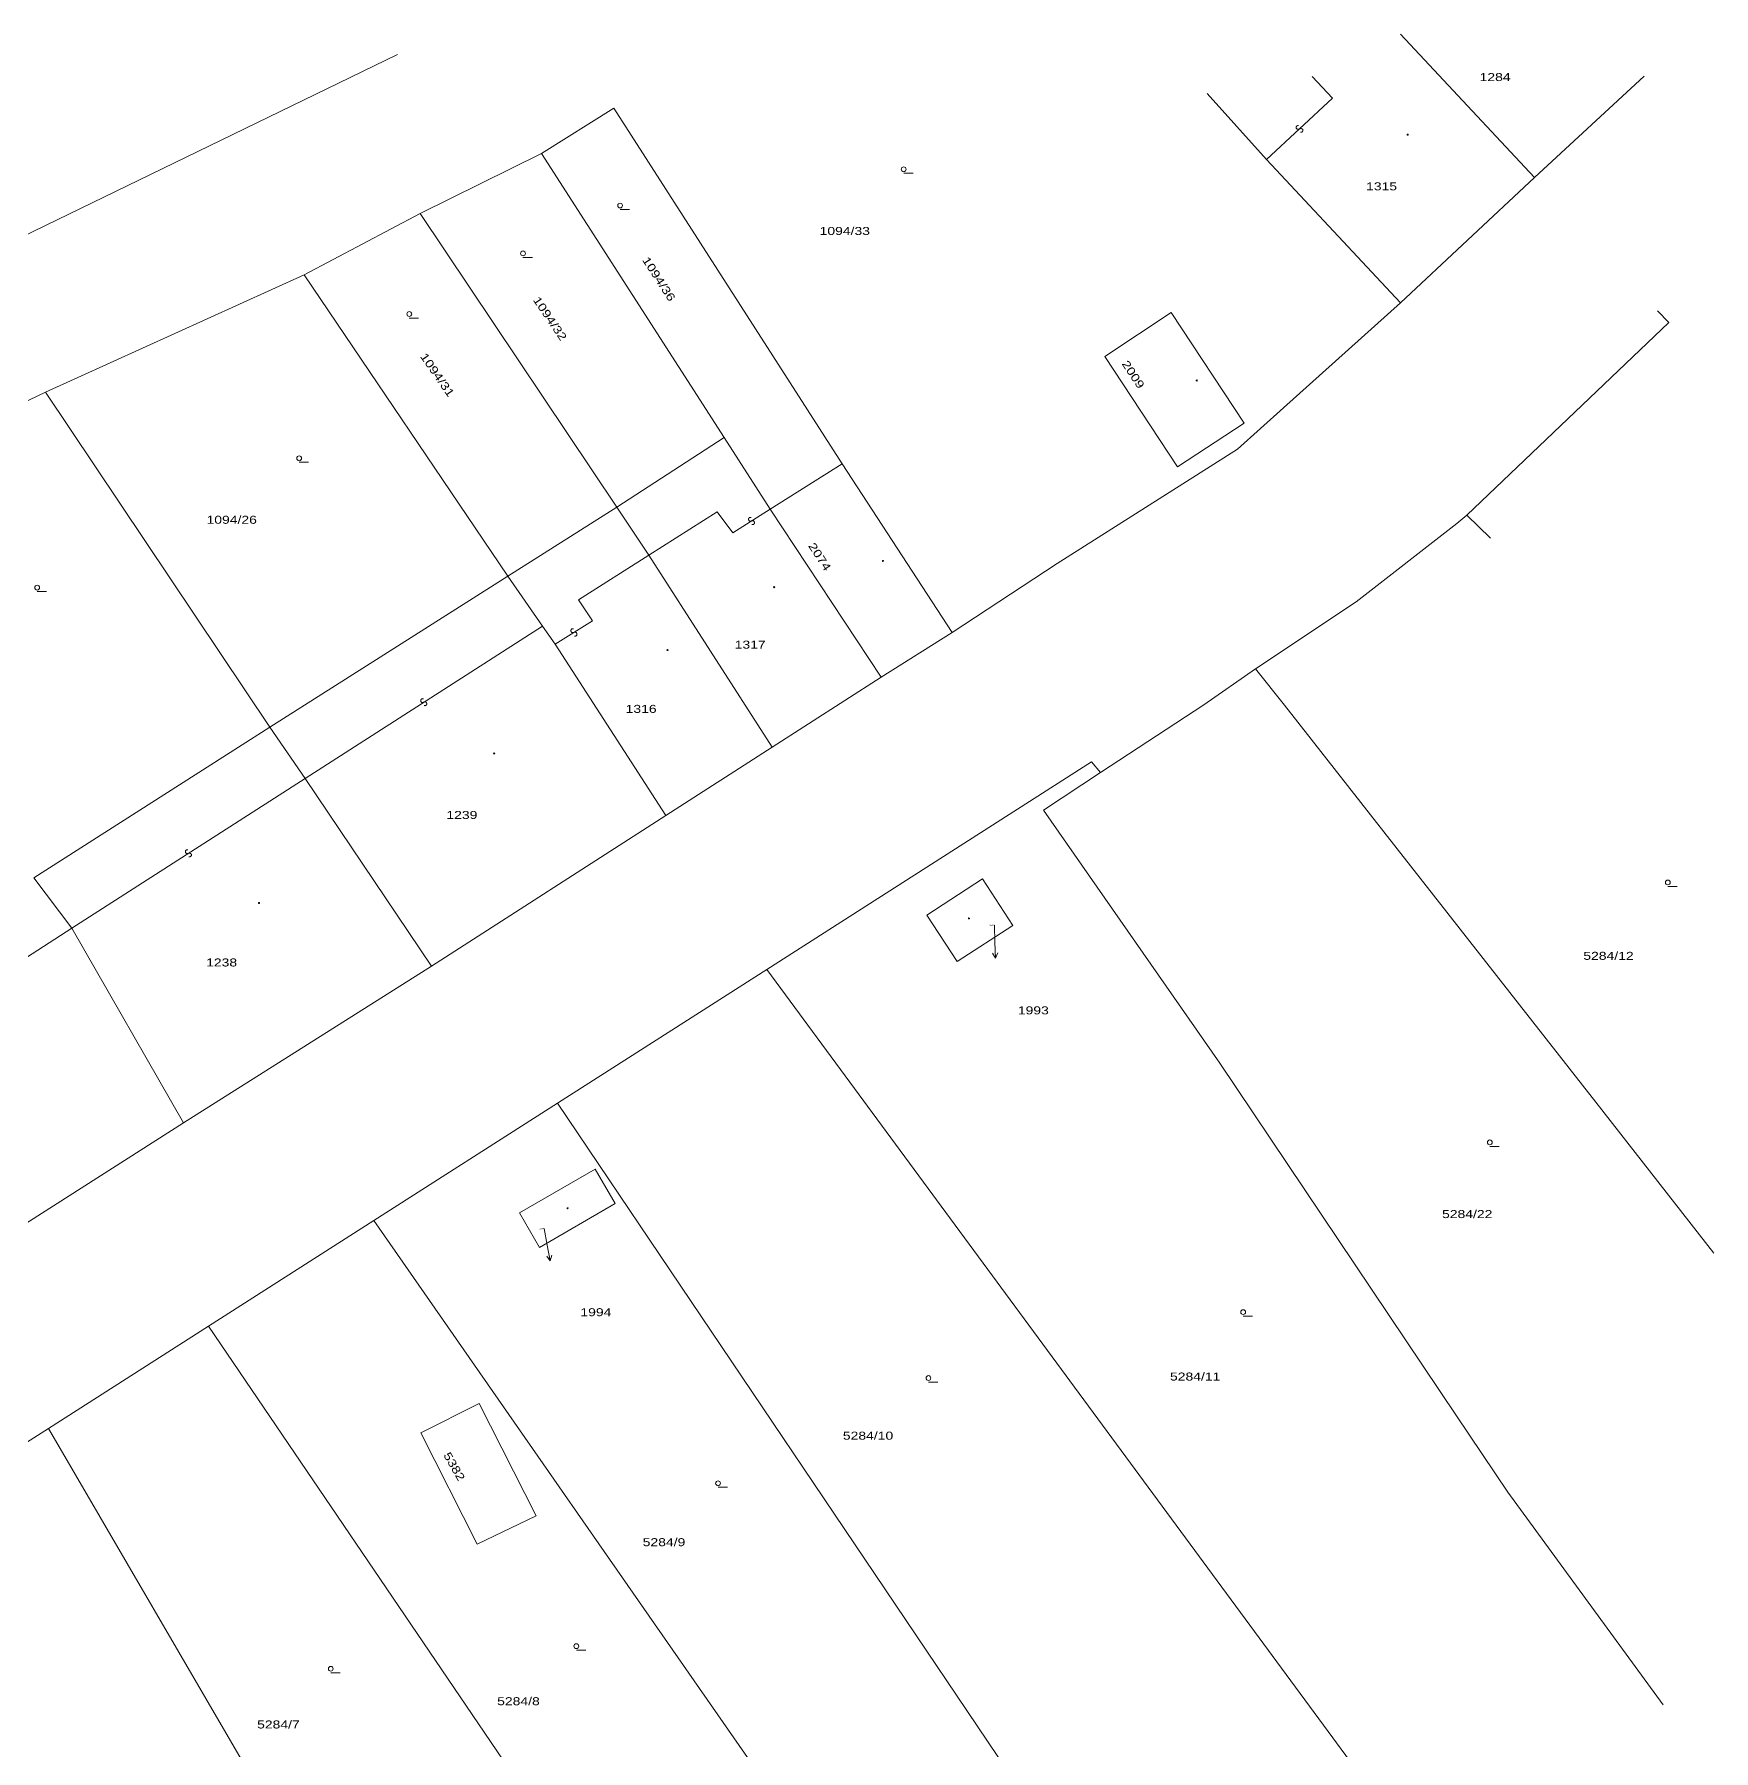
# Model space of a CAD drawing. Extents: x -847523 to -842720, y -997842 to -995984.
# Drawn here: x -842800 to -842721.3, y -997675.5 to -997595.1 of the extents above; entities that cross this region are included whole.
import ezdxf

# ---------------------------------------------------------------- set-up
doc = ezdxf.new("R2010")
doc.units = 0
doc.header["$MEASUREMENT"] = 0
doc.layers.add('Z _ KATASTR', color=144, linetype='Continuous', lineweight=9, true_color=0x006d91)
doc.styles.get("Standard").update_dxf_attribs({"font": 'txt', "width": 0.6})

msp = doc.modelspace()

# ---------------------------------------------------------------- linework, layer by layer
at = {"layer": 'Z _ KATASTR'}
for p, q in [((-842735.99, -997595.05), (-842729.71, -997601.76)), ((-842782.99, -997595.99), (-842808.5, -997608.37)), ((-842739.18, -997598.04), (-842740.13, -997597.02)), ((-842729.71, -997601.76), (-842724.56, -997597.01)), ((-842742.26, -997600.92), (-842745.04, -997597.83)), ((-842772.86, -997598.51), (-842776.24, -997600.64)), ((-842762.16, -997615.17), (-842772.86, -997598.51)), ((-842742.26, -997600.92), (-842739.18, -997598.04)), ((-842740.86, -997599.37), (-842740.87, -997599.38)), ((-842740.87, -997599.38), (-842740.87, -997599.39)), ((-842740.87, -997599.39), (-842740.87, -997599.4)), ((-842740.87, -997599.4), (-842740.87, -997599.41)), ((-842740.87, -997599.41), (-842740.87, -997599.42)), ((-842740.87, -997599.42), (-842740.87, -997599.43)), ((-842740.87, -997599.43), (-842740.87, -997599.44)), ((-842740.87, -997599.44), (-842740.87, -997599.45)), ((-842740.87, -997599.45), (-842740.86, -997599.46)), ((-842740.85, -997599.35), (-842740.86, -997599.36)), ((-842740.86, -997599.36), (-842740.86, -997599.37)), ((-842740.86, -997599.46), (-842740.85, -997599.47)), ((-842740.84, -997599.34), (-842740.85, -997599.34)), ((-842740.85, -997599.34), (-842740.85, -997599.35)), ((-842740.85, -997599.47), (-842740.85, -997599.48)), ((-842740.85, -997599.48), (-842740.84, -997599.48)), ((-842740.83, -997599.33), (-842740.84, -997599.34)), ((-842740.84, -997599.48), (-842740.84, -997599.49)), ((-842740.84, -997599.49), (-842740.83, -997599.49)), ((-842740.82, -997599.33), (-842740.83, -997599.33)), ((-842740.83, -997599.49), (-842740.82, -997599.49)), ((-842740.81, -997599.32), (-842740.82, -997599.33)), ((-842740.82, -997599.49), (-842740.82, -997599.5)), ((-842740.82, -997599.5), (-842740.81, -997599.5)), ((-842740.8, -997599.32), (-842740.81, -997599.32)), ((-842740.81, -997599.5), (-842740.8, -997599.5)), ((-842740.79, -997599.32), (-842740.8, -997599.32)), ((-842740.8, -997599.5), (-842740.79, -997599.5)), ((-842740.78, -997599.32), (-842740.79, -997599.32)), ((-842740.79, -997599.5), (-842740.78, -997599.5)), ((-842740.77, -997599.32), (-842740.78, -997599.32)), ((-842740.78, -997599.5), (-842740.77, -997599.5)), ((-842740.77, -997599.5), (-842740.76, -997599.5)), ((-842740.76, -997599.5), (-842740.75, -997599.5)), ((-842740.75, -997599.5), (-842740.74, -997599.49)), ((-842740.74, -997599.49), (-842740.73, -997599.49)), ((-842740.73, -997599.49), (-842740.72, -997599.48)), ((-842740.71, -997599.47), (-842740.72, -997599.48)), ((-842740.7, -997599.47), (-842740.71, -997599.47)), ((-842740.69, -997599.46), (-842740.7, -997599.47)), ((-842740.68, -997599.46), (-842740.69, -997599.46)), ((-842740.67, -997599.46), (-842740.68, -997599.46)), ((-842740.66, -997599.46), (-842740.67, -997599.46)), ((-842740.65, -997599.46), (-842740.66, -997599.46)), ((-842740.64, -997599.46), (-842740.65, -997599.46)), ((-842740.63, -997599.46), (-842740.64, -997599.46)), ((-842740.62, -997599.46), (-842740.63, -997599.46)), ((-842740.62, -997599.47), (-842740.62, -997599.46)), ((-842740.61, -997599.47), (-842740.62, -997599.47)), ((-842740.6, -997599.47), (-842740.61, -997599.47)), ((-842740.6, -997599.48), (-842740.6, -997599.47)), ((-842740.59, -997599.48), (-842740.6, -997599.48)), ((-842740.59, -997599.49), (-842740.59, -997599.48)), ((-842740.58, -997599.5), (-842740.59, -997599.49)), ((-842740.57, -997599.51), (-842740.58, -997599.5)), ((-842740.57, -997599.52), (-842740.57, -997599.51)), ((-842740.57, -997599.53), (-842740.57, -997599.52)), ((-842740.57, -997599.54), (-842740.57, -997599.53)), ((-842740.57, -997599.55), (-842740.57, -997599.54)), ((-842740.67, -997599.64), (-842740.66, -997599.64)), ((-842740.66, -997599.64), (-842740.65, -997599.64)), ((-842740.65, -997599.64), (-842740.64, -997599.64)), ((-842740.64, -997599.64), (-842740.63, -997599.64)), ((-842740.63, -997599.64), (-842740.62, -997599.63)), ((-842740.62, -997599.63), (-842740.61, -997599.63)), ((-842740.61, -997599.63), (-842740.6, -997599.62)), ((-842740.6, -997599.62), (-842740.59, -997599.62)), ((-842740.59, -997599.61), (-842740.58, -997599.6)), ((-842740.59, -997599.62), (-842740.59, -997599.61)), ((-842740.58, -997599.59), (-842740.57, -997599.58)), ((-842740.58, -997599.6), (-842740.58, -997599.59)), ((-842740.57, -997599.56), (-842740.57, -997599.55)), ((-842740.57, -997599.57), (-842740.57, -997599.56)), ((-842740.57, -997599.58), (-842740.57, -997599.57)), ((-842776.24, -997600.64), (-842781.93, -997603.44)), ((-842767.68, -997613.94), (-842776.24, -997600.64)), ((-842735.98, -997607.63), (-842742.26, -997600.92)), ((-842759.27, -997601.56), (-842758.832, -997601.56)), ((-842735.98, -997607.63), (-842729.71, -997601.76)), ((-842781.93, -997603.44), (-842787.37, -997606.32)), ((-842772.71, -997617.21), (-842781.93, -997603.44)), ((-842772.56, -997603.26), (-842772.122, -997603.26)), ((-842777.11, -997605.5), (-842776.672, -997605.5)), ((-842799.48, -997611.81), (-842787.37, -997606.32)), ((-842787.37, -997606.32), (-842777.82, -997620.44)), ((-842782.44, -997608.34), (-842782.002, -997608.34)), ((-842746.74, -997608.09), (-842749.85, -997610.14)), ((-842743.32, -997613.27), (-842746.74, -997608.09)), ((-842741.47, -997612.55), (-842735.98, -997607.63)), ((-842723.94, -997608), (-842723.41, -997608.55)), ((-842732.88, -997617.58), (-842723.41, -997608.55)), ((-842749.85, -997610.14), (-842746.43, -997615.32)), ((-842811.68, -997617.65), (-842799.48, -997611.81)), ((-842788.97, -997627.51), (-842799.48, -997611.81)), ((-842743.62, -997614.48), (-842741.47, -997612.55)), ((-842772.71, -997617.21), (-842767.68, -997613.94)), ((-842765.52, -997617.3), (-842767.68, -997613.94)), ((-842743.32, -997613.27), (-842746.43, -997615.32)), ((-842752.07, -997619.84), (-842743.62, -997614.48)), ((-842787.6, -997615.1), (-842787.162, -997615.1)), ((-842765.52, -997617.3), (-842762.16, -997615.17)), ((-842756.99, -997623.07), (-842762.16, -997615.17)), ((-842777.82, -997620.44), (-842772.71, -997617.21)), ((-842771.21, -997619.45), (-842772.71, -997617.21)), ((-842771.21, -997619.45), (-842768.01, -997617.42)), ((-842768.01, -997617.42), (-842767.27, -997618.4)), ((-842767.27, -997618.4), (-842765.52, -997617.3)), ((-842766.53, -997617.73), (-842766.54, -997617.74)), ((-842766.54, -997617.74), (-842766.54, -997617.75)), ((-842766.54, -997617.75), (-842766.54, -997617.76)), ((-842766.54, -997617.76), (-842766.54, -997617.77)), ((-842766.54, -997617.77), (-842766.54, -997617.78)), ((-842766.54, -997617.78), (-842766.54, -997617.79)), ((-842766.54, -997617.79), (-842766.54, -997617.8)), ((-842766.54, -997617.8), (-842766.53, -997617.8)), ((-842766.52, -997617.71), (-842766.53, -997617.72)), ((-842766.53, -997617.72), (-842766.53, -997617.73)), ((-842766.53, -997617.8), (-842766.53, -997617.81)), ((-842766.53, -997617.81), (-842766.53, -997617.82)), ((-842766.53, -997617.82), (-842766.52, -997617.82)), ((-842766.51, -997617.71), (-842766.52, -997617.71)), ((-842766.52, -997617.82), (-842766.52, -997617.83)), ((-842766.52, -997617.83), (-842766.51, -997617.84)), ((-842766.5, -997617.69), (-842766.51, -997617.7)), ((-842766.51, -997617.7), (-842766.51, -997617.71)), ((-842766.51, -997617.84), (-842766.5, -997617.85)), ((-842766.49, -997617.69), (-842766.5, -997617.69)), ((-842766.5, -997617.85), (-842766.49, -997617.85)), ((-842766.48, -997617.68), (-842766.49, -997617.69)), ((-842766.49, -997617.85), (-842766.48, -997617.86)), ((-842766.47, -997617.68), (-842766.48, -997617.68)), ((-842766.48, -997617.86), (-842766.47, -997617.86)), ((-842766.46, -997617.68), (-842766.47, -997617.68)), ((-842766.47, -997617.86), (-842766.46, -997617.86)), ((-842766.45, -997617.68), (-842766.46, -997617.68)), ((-842766.46, -997617.86), (-842766.45, -997617.86)), ((-842766.44, -997617.68), (-842766.45, -997617.68)), ((-842766.45, -997617.86), (-842766.44, -997617.86)), ((-842766.43, -997617.68), (-842766.44, -997617.68)), ((-842766.44, -997617.86), (-842766.43, -997617.86)), ((-842766.42, -997617.68), (-842766.43, -997617.68)), ((-842766.43, -997617.86), (-842766.42, -997617.86)), ((-842766.42, -997617.86), (-842766.41, -997617.86)), ((-842766.41, -997617.86), (-842766.41, -997617.85)), ((-842766.41, -997617.85), (-842766.4, -997617.85)), ((-842766.39, -997617.85), (-842766.4, -997617.85)), ((-842766.38, -997617.84), (-842766.39, -997617.84)), ((-842766.39, -997617.84), (-842766.39, -997617.85)), ((-842766.37, -997617.84), (-842766.38, -997617.84)), ((-842766.38, -997618.02), (-842766.37, -997618.02)), ((-842766.36, -997617.84), (-842766.37, -997617.84)), ((-842766.37, -997618.02), (-842766.36, -997618.02)), ((-842766.35, -997617.84), (-842766.36, -997617.84)), ((-842766.36, -997618.02), (-842766.35, -997618.02)), ((-842766.34, -997617.84), (-842766.35, -997617.84)), ((-842766.35, -997618.02), (-842766.34, -997618.02)), ((-842766.33, -997617.84), (-842766.34, -997617.84)), ((-842766.34, -997618.02), (-842766.33, -997618.02)), ((-842766.32, -997617.84), (-842766.33, -997617.84)), ((-842766.33, -997618.02), (-842766.32, -997618.02)), ((-842766.31, -997617.85), (-842766.32, -997617.84)), ((-842766.32, -997618.02), (-842766.31, -997618.01)), ((-842766.3, -997617.85), (-842766.31, -997617.85)), ((-842766.31, -997618.01), (-842766.3, -997618.01)), ((-842766.29, -997617.86), (-842766.3, -997617.85)), ((-842766.3, -997618.01), (-842766.29, -997618)), ((-842766.28, -997617.87), (-842766.29, -997617.86)), ((-842766.29, -997618), (-842766.29, -997617.99)), ((-842766.29, -997617.99), (-842766.28, -997617.99)), ((-842766.28, -997617.88), (-842766.28, -997617.87)), ((-842766.27, -997617.88), (-842766.28, -997617.88)), ((-842766.28, -997617.99), (-842766.27, -997617.98)), ((-842766.27, -997617.89), (-842766.27, -997617.88)), ((-842766.27, -997617.9), (-842766.27, -997617.89)), ((-842766.26, -997617.9), (-842766.27, -997617.9)), ((-842766.27, -997617.97), (-842766.26, -997617.96)), ((-842766.27, -997617.98), (-842766.27, -997617.97)), ((-842766.26, -997617.91), (-842766.26, -997617.9)), ((-842766.26, -997617.92), (-842766.26, -997617.91)), ((-842766.26, -997617.93), (-842766.26, -997617.92)), ((-842766.26, -997617.94), (-842766.26, -997617.93)), ((-842766.26, -997617.95), (-842766.26, -997617.94)), ((-842766.26, -997617.96), (-842766.26, -997617.95)), ((-842760.32, -997625.17), (-842765.52, -997617.3)), ((-842738.07, -997621.64), (-842733.35, -997617.96)), ((-842733.35, -997617.96), (-842732.88, -997617.58)), ((-842732.88, -997617.58), (-842731.77, -997618.65)), ((-842774.51, -997621.54), (-842771.21, -997619.45)), ((-842765.44, -997628.44), (-842771.21, -997619.45)), ((-842777.82, -997620.44), (-842788.97, -997627.51)), ((-842777.82, -997620.44), (-842776.19, -997622.78)), ((-842756.99, -997623.07), (-842752.07, -997619.84)), ((-842799.88, -997621.16), (-842799.442, -997621.16)), ((-842773.85, -997622.52), (-842774.51, -997621.54)), ((-842742.78, -997624.77), (-842738.07, -997621.64)), ((-842787.32, -997629.91), (-842776.19, -997622.78)), ((-842776.19, -997622.78), (-842775.6, -997623.62)), ((-842775.6, -997623.62), (-842773.85, -997622.52)), ((-842775.6, -997623.62), (-842770.41, -997631.64)), ((-842774.85, -997622.95), (-842774.86, -997622.96)), ((-842774.86, -997622.96), (-842774.86, -997622.97)), ((-842774.86, -997622.97), (-842774.86, -997622.98)), ((-842774.86, -997622.98), (-842774.86, -997622.99)), ((-842774.86, -997622.99), (-842774.86, -997623)), ((-842774.86, -997623), (-842774.86, -997623.01)), ((-842774.86, -997623.01), (-842774.86, -997623.02)), ((-842774.86, -997623.02), (-842774.85, -997623.02)), ((-842774.84, -997622.93), (-842774.85, -997622.94)), ((-842774.85, -997622.94), (-842774.85, -997622.95)), ((-842774.85, -997623.02), (-842774.85, -997623.03)), ((-842774.85, -997623.03), (-842774.85, -997623.04)), ((-842774.85, -997623.04), (-842774.84, -997623.04)), ((-842774.83, -997622.93), (-842774.84, -997622.93)), ((-842774.84, -997623.04), (-842774.84, -997623.05)), ((-842774.84, -997623.05), (-842774.83, -997623.06)), ((-842774.82, -997622.91), (-842774.83, -997622.92)), ((-842774.83, -997622.92), (-842774.83, -997622.93)), ((-842774.83, -997623.06), (-842774.82, -997623.07)), ((-842774.81, -997622.91), (-842774.82, -997622.91)), ((-842774.82, -997623.07), (-842774.81, -997623.07)), ((-842774.8, -997622.9), (-842774.81, -997622.91)), ((-842774.81, -997623.07), (-842774.8, -997623.08)), ((-842774.79, -997622.9), (-842774.8, -997622.9)), ((-842774.8, -997623.08), (-842774.79, -997623.08)), ((-842774.78, -997622.9), (-842774.79, -997622.9)), ((-842774.79, -997623.08), (-842774.78, -997623.08)), ((-842774.77, -997622.9), (-842774.78, -997622.9)), ((-842774.78, -997623.08), (-842774.77, -997623.08)), ((-842774.76, -997622.9), (-842774.77, -997622.9)), ((-842774.77, -997623.08), (-842774.76, -997623.08)), ((-842774.75, -997622.9), (-842774.76, -997622.9)), ((-842774.76, -997623.08), (-842774.75, -997623.08)), ((-842774.74, -997622.9), (-842774.75, -997622.9)), ((-842774.75, -997623.08), (-842774.74, -997623.08)), ((-842774.74, -997623.08), (-842774.73, -997623.08)), ((-842774.73, -997623.08), (-842774.73, -997623.07)), ((-842774.73, -997623.07), (-842774.72, -997623.07)), ((-842774.71, -997623.07), (-842774.72, -997623.07)), ((-842774.7, -997623.06), (-842774.71, -997623.06)), ((-842774.71, -997623.06), (-842774.71, -997623.07)), ((-842774.69, -997623.06), (-842774.7, -997623.06)), ((-842774.7, -997623.24), (-842774.69, -997623.24)), ((-842774.68, -997623.06), (-842774.69, -997623.06)), ((-842774.69, -997623.24), (-842774.68, -997623.24)), ((-842774.67, -997623.06), (-842774.68, -997623.06)), ((-842774.68, -997623.24), (-842774.67, -997623.24)), ((-842774.66, -997623.06), (-842774.67, -997623.06)), ((-842774.67, -997623.24), (-842774.66, -997623.24)), ((-842774.65, -997623.06), (-842774.66, -997623.06)), ((-842774.66, -997623.24), (-842774.65, -997623.24)), ((-842774.64, -997623.06), (-842774.65, -997623.06)), ((-842774.65, -997623.24), (-842774.64, -997623.24)), ((-842774.63, -997623.07), (-842774.64, -997623.06)), ((-842774.64, -997623.24), (-842774.63, -997623.23)), ((-842774.62, -997623.07), (-842774.63, -997623.07)), ((-842774.63, -997623.23), (-842774.62, -997623.23)), ((-842774.61, -997623.08), (-842774.62, -997623.07)), ((-842774.62, -997623.23), (-842774.61, -997623.22)), ((-842774.6, -997623.09), (-842774.61, -997623.08)), ((-842774.61, -997623.22), (-842774.61, -997623.21)), ((-842774.61, -997623.21), (-842774.6, -997623.21)), ((-842774.6, -997623.1), (-842774.6, -997623.09)), ((-842774.59, -997623.1), (-842774.6, -997623.1)), ((-842774.6, -997623.21), (-842774.59, -997623.2)), ((-842774.59, -997623.11), (-842774.59, -997623.1)), ((-842774.59, -997623.12), (-842774.59, -997623.11)), ((-842774.58, -997623.12), (-842774.59, -997623.12)), ((-842774.59, -997623.19), (-842774.58, -997623.18)), ((-842774.59, -997623.2), (-842774.59, -997623.19)), ((-842774.58, -997623.13), (-842774.58, -997623.12)), ((-842774.58, -997623.14), (-842774.58, -997623.13)), ((-842774.58, -997623.15), (-842774.58, -997623.14)), ((-842774.58, -997623.16), (-842774.58, -997623.15)), ((-842774.58, -997623.17), (-842774.58, -997623.16)), ((-842774.58, -997623.18), (-842774.58, -997623.17)), ((-842760.32, -997625.17), (-842756.99, -997623.07)), ((-842765.44, -997628.44), (-842760.32, -997625.17)), ((-842745.2, -997626.47), (-842742.78, -997624.77)), ((-842742.78, -997624.77), (-842741.42, -997626.48)), ((-842781.89, -997626.23), (-842781.9, -997626.24)), ((-842781.9, -997626.24), (-842781.9, -997626.25)), ((-842781.9, -997626.25), (-842781.9, -997626.26)), ((-842781.9, -997626.26), (-842781.9, -997626.27)), ((-842781.9, -997626.27), (-842781.9, -997626.28)), ((-842781.9, -997626.28), (-842781.9, -997626.29)), ((-842781.9, -997626.29), (-842781.89, -997626.3)), ((-842781.88, -997626.21), (-842781.89, -997626.22)), ((-842781.89, -997626.22), (-842781.89, -997626.23)), ((-842781.89, -997626.3), (-842781.89, -997626.31)), ((-842781.89, -997626.31), (-842781.88, -997626.32)), ((-842781.87, -997626.2), (-842781.88, -997626.2)), ((-842781.88, -997626.2), (-842781.88, -997626.21)), ((-842781.88, -997626.32), (-842781.87, -997626.33)), ((-842781.86, -997626.19), (-842781.87, -997626.2)), ((-842781.87, -997626.33), (-842781.86, -997626.34)), ((-842781.85, -997626.18), (-842781.86, -997626.19)), ((-842781.86, -997626.34), (-842781.85, -997626.35)), ((-842781.84, -997626.18), (-842781.85, -997626.18)), ((-842781.85, -997626.35), (-842781.84, -997626.35)), ((-842781.83, -997626.18), (-842781.84, -997626.18)), ((-842781.84, -997626.35), (-842781.83, -997626.35)), ((-842781.82, -997626.18), (-842781.83, -997626.18)), ((-842781.83, -997626.35), (-842781.82, -997626.35)), ((-842781.81, -997626.17), (-842781.82, -997626.18)), ((-842781.82, -997626.35), (-842781.81, -997626.36)), ((-842781.8, -997626.18), (-842781.81, -997626.17)), ((-842781.81, -997626.36), (-842781.8, -997626.35)), ((-842781.79, -997626.18), (-842781.8, -997626.18)), ((-842781.8, -997626.35), (-842781.79, -997626.35)), ((-842781.78, -997626.18), (-842781.79, -997626.18)), ((-842781.79, -997626.35), (-842781.78, -997626.35)), ((-842781.78, -997626.35), (-842781.77, -997626.35)), ((-842781.77, -997626.35), (-842781.76, -997626.34)), ((-842781.75, -997626.33), (-842781.76, -997626.34)), ((-842781.74, -997626.33), (-842781.75, -997626.33)), ((-842781.73, -997626.33), (-842781.74, -997626.33)), ((-842781.74, -997626.5), (-842781.73, -997626.5)), ((-842781.72, -997626.33), (-842781.73, -997626.33)), ((-842781.73, -997626.5), (-842781.72, -997626.5)), ((-842781.71, -997626.32), (-842781.72, -997626.33)), ((-842781.72, -997626.5), (-842781.71, -997626.51)), ((-842781.7, -997626.33), (-842781.71, -997626.32)), ((-842781.71, -997626.51), (-842781.7, -997626.5)), ((-842781.69, -997626.33), (-842781.7, -997626.33)), ((-842781.7, -997626.5), (-842781.69, -997626.5)), ((-842781.68, -997626.33), (-842781.69, -997626.33)), ((-842781.69, -997626.5), (-842781.68, -997626.5)), ((-842781.67, -997626.33), (-842781.68, -997626.33)), ((-842781.68, -997626.5), (-842781.67, -997626.5)), ((-842781.67, -997626.34), (-842781.67, -997626.33)), ((-842781.66, -997626.34), (-842781.67, -997626.34)), ((-842781.67, -997626.5), (-842781.67, -997626.49)), ((-842781.67, -997626.49), (-842781.66, -997626.49)), ((-842781.65, -997626.34), (-842781.66, -997626.34)), ((-842781.66, -997626.49), (-842781.65, -997626.48)), ((-842781.65, -997626.35), (-842781.65, -997626.34)), ((-842781.64, -997626.36), (-842781.65, -997626.35)), ((-842781.65, -997626.48), (-842781.64, -997626.47)), ((-842781.63, -997626.37), (-842781.64, -997626.36)), ((-842781.64, -997626.47), (-842781.63, -997626.46)), ((-842781.63, -997626.38), (-842781.63, -997626.37)), ((-842781.62, -997626.39), (-842781.63, -997626.38)), ((-842781.63, -997626.45), (-842781.62, -997626.44)), ((-842781.63, -997626.46), (-842781.63, -997626.45)), ((-842781.62, -997626.4), (-842781.62, -997626.39)), ((-842781.62, -997626.41), (-842781.62, -997626.4)), ((-842781.62, -997626.42), (-842781.62, -997626.41)), ((-842781.62, -997626.43), (-842781.62, -997626.42)), ((-842781.62, -997626.44), (-842781.62, -997626.43)), ((-842750.05, -997629.64), (-842745.2, -997626.47)), ((-842741.42, -997626.48), (-842726.83, -997645.07)), ((-842800.03, -997634.57), (-842788.97, -997627.51)), ((-842788.97, -997627.51), (-842787.32, -997629.91)), ((-842770.41, -997631.64), (-842765.44, -997628.44)), ((-842765.68, -997638.86), (-842750.47, -997629.14)), ((-842750.47, -997629.14), (-842750.05, -997629.64)), ((-842798.25, -997636.93), (-842787.32, -997629.91)), ((-842787.32, -997629.91), (-842781.4, -997638.7)), ((-842752.72, -997631.39), (-842750.05, -997629.64)), ((-842781.4, -997638.7), (-842770.41, -997631.64)), ((-842752.72, -997631.39), (-842744.45, -997643.25)), ((-842792.92, -997633.31), (-842792.93, -997633.32)), ((-842792.91, -997633.29), (-842792.92, -997633.3)), ((-842792.92, -997633.3), (-842792.92, -997633.31)), ((-842792.9, -997633.28), (-842792.91, -997633.28)), ((-842792.91, -997633.28), (-842792.91, -997633.29)), ((-842792.89, -997633.27), (-842792.9, -997633.28)), ((-842792.88, -997633.26), (-842792.89, -997633.27)), ((-842792.87, -997633.26), (-842792.88, -997633.26)), ((-842792.86, -997633.26), (-842792.87, -997633.26)), ((-842792.85, -997633.26), (-842792.86, -997633.26)), ((-842792.84, -997633.25), (-842792.85, -997633.26)), ((-842792.83, -997633.26), (-842792.84, -997633.25)), ((-842792.82, -997633.26), (-842792.83, -997633.26)), ((-842792.81, -997633.26), (-842792.82, -997633.26)), ((-842792.93, -997633.32), (-842792.93, -997633.33)), ((-842792.93, -997633.33), (-842792.93, -997633.34)), ((-842792.93, -997633.34), (-842792.93, -997633.35)), ((-842792.93, -997633.35), (-842792.93, -997633.36)), ((-842792.93, -997633.36), (-842792.93, -997633.37)), ((-842792.93, -997633.37), (-842792.92, -997633.38)), ((-842792.92, -997633.38), (-842792.92, -997633.39)), ((-842792.92, -997633.39), (-842792.91, -997633.4)), ((-842792.91, -997633.4), (-842792.9, -997633.41)), ((-842792.9, -997633.41), (-842792.89, -997633.42)), ((-842792.89, -997633.42), (-842792.88, -997633.43)), ((-842792.88, -997633.43), (-842792.87, -997633.43)), ((-842792.87, -997633.43), (-842792.86, -997633.43)), ((-842792.86, -997633.43), (-842792.85, -997633.43)), ((-842792.85, -997633.43), (-842792.84, -997633.44)), ((-842792.84, -997633.44), (-842792.83, -997633.43)), ((-842792.83, -997633.43), (-842792.82, -997633.43)), ((-842792.82, -997633.43), (-842792.81, -997633.43)), ((-842792.81, -997633.43), (-842792.8, -997633.43)), ((-842792.8, -997633.43), (-842792.79, -997633.42)), ((-842792.78, -997633.41), (-842792.79, -997633.42)), ((-842792.77, -997633.41), (-842792.78, -997633.41)), ((-842792.76, -997633.41), (-842792.77, -997633.41)), ((-842792.77, -997633.58), (-842792.76, -997633.58)), ((-842792.75, -997633.41), (-842792.76, -997633.41)), ((-842792.76, -997633.58), (-842792.75, -997633.58)), ((-842792.74, -997633.4), (-842792.75, -997633.41)), ((-842792.75, -997633.58), (-842792.74, -997633.59)), ((-842792.73, -997633.41), (-842792.74, -997633.4)), ((-842792.74, -997633.59), (-842792.73, -997633.58)), ((-842792.72, -997633.41), (-842792.73, -997633.41)), ((-842792.73, -997633.58), (-842792.72, -997633.58)), ((-842792.71, -997633.41), (-842792.72, -997633.41)), ((-842792.72, -997633.58), (-842792.71, -997633.58)), ((-842792.7, -997633.41), (-842792.71, -997633.41)), ((-842792.71, -997633.58), (-842792.7, -997633.58)), ((-842792.7, -997633.42), (-842792.7, -997633.41)), ((-842792.69, -997633.42), (-842792.7, -997633.42)), ((-842792.7, -997633.58), (-842792.7, -997633.57)), ((-842792.7, -997633.57), (-842792.69, -997633.57)), ((-842792.68, -997633.42), (-842792.69, -997633.42)), ((-842792.69, -997633.57), (-842792.68, -997633.56)), ((-842792.68, -997633.43), (-842792.68, -997633.42)), ((-842792.67, -997633.44), (-842792.68, -997633.43)), ((-842792.68, -997633.56), (-842792.67, -997633.55)), ((-842792.66, -997633.45), (-842792.67, -997633.44)), ((-842792.67, -997633.55), (-842792.66, -997633.54)), ((-842792.66, -997633.46), (-842792.66, -997633.45)), ((-842792.65, -997633.47), (-842792.66, -997633.46)), ((-842792.66, -997633.53), (-842792.65, -997633.52)), ((-842792.66, -997633.54), (-842792.66, -997633.53)), ((-842792.65, -997633.48), (-842792.65, -997633.47)), ((-842792.65, -997633.49), (-842792.65, -997633.48)), ((-842792.65, -997633.5), (-842792.65, -997633.49)), ((-842792.65, -997633.51), (-842792.65, -997633.5)), ((-842792.65, -997633.52), (-842792.65, -997633.51)), ((-842800.03, -997634.57), (-842798.25, -997636.93)), ((-842758.18, -997636.31), (-842755.58, -997634.62)), ((-842755.58, -997634.62), (-842754.16, -997636.8)), ((-842723.46, -997634.97), (-842723.022, -997634.97)), ((-842758.18, -997636.31), (-842756.76, -997638.49)), ((-842798.25, -997636.93), (-842808.97, -997643.81)), ((-842793.02, -997646.04), (-842798.25, -997636.93)), ((-842756.76, -997638.49), (-842754.16, -997636.8)), ((-842755.01, -997636.79), (-842754.99, -997637.59)), ((-842754.974, -997638.339), (-842755.104, -997638.092)), ((-842754.99, -997637.59), (-842754.974, -997638.339)), ((-842754.854, -997638.087), (-842754.974, -997638.339)), ((-842793.02, -997646.04), (-842781.4, -997638.7)), ((-842775.5, -997645.13), (-842765.68, -997638.86)), ((-842765.68, -997638.86), (-842731.47, -997685.28)), ((-842744.45, -997643.25), (-842733.37, -997659.78)), ((-842775.5, -997645.13), (-842784.1, -997650.62)), ((-842775.5, -997645.13), (-842743.86, -997692.03)), ((-842726.83, -997645.07), (-842721.31, -997652.15)), ((-842803.59, -997652.78), (-842793.02, -997646.04)), ((-842731.8, -997647.15), (-842731.362, -997647.15)), ((-842773.73, -997648.21), (-842777.28, -997650.26)), ((-842773.73, -997648.21), (-842772.79, -997649.83)), ((-842772.79, -997649.83), (-842776.34, -997651.88)), ((-842784.1, -997650.62), (-842791.85, -997655.57)), ((-842784.1, -997650.62), (-842755.29, -997692.01)), ((-842777.28, -997650.26), (-842776.34, -997651.88)), ((-842776.12, -997651), (-842775.97, -997651.78)), ((-842775.97, -997651.78), (-842775.832, -997652.517)), ((-842775.832, -997652.517), (-842776, -997652.294)), ((-842775.755, -997652.248), (-842775.832, -997652.517)), ((-842791.85, -997655.57), (-842799.35, -997660.36)), ((-842791.85, -997655.57), (-842762.52, -997698.75)), ((-842743.36, -997655.1), (-842742.922, -997655.1)), ((-842758.11, -997658.19), (-842757.672, -997658.19)), ((-842779.17, -997659.2), (-842781.89, -997660.57)), ((-842779.17, -997659.2), (-842776.49, -997664.46)), ((-842733.37, -997659.78), (-842730.96, -997663.35)), ((-842799.35, -997660.36), (-842809.36, -997666.76)), ((-842799.35, -997660.36), (-842771.88, -997707.48)), ((-842781.89, -997660.57), (-842779.26, -997665.79)), ((-842767.97, -997663.12), (-842767.532, -997663.12)), ((-842730.96, -997663.35), (-842723.67, -997673.31)), ((-842776.49, -997664.46), (-842779.26, -997665.79)), ((-842774.61, -997670.75), (-842774.172, -997670.75)), ((-842786.12, -997671.81), (-842785.682, -997671.81))]:
    msp.add_line(p, q, dxfattribs=at)
for centre, radius in [((-842735.649, -997599.749), 0.0255), ((-842759.269, -997601.372), 0.1125), ((-842772.559, -997603.072), 0.1125), ((-842777.109, -997605.312), 0.1125), ((-842782.439, -997608.152), 0.1125), ((-842745.539, -997611.269), 0.0255), ((-842787.599, -997614.912), 0.1125), ((-842760.239, -997619.719), 0.0255), ((-842799.879, -997620.972), 0.1125), ((-842765.339, -997620.949), 0.0255), ((-842770.339, -997623.899), 0.0255), ((-842778.459, -997628.739), 0.0255), ((-842723.459, -997634.782), 0.1125), ((-842789.479, -997635.749), 0.0255), ((-842756.209, -997636.469), 0.0255), ((-842731.799, -997646.962), 0.1125), ((-842775.019, -997650.049), 0.0255), ((-842743.359, -997654.912), 0.1125), ((-842758.109, -997658.002), 0.1125), ((-842767.969, -997662.932), 0.1125), ((-842774.609, -997670.562), 0.1125), ((-842786.119, -997671.622), 0.1125)]:
    msp.add_circle(centre, radius, dxfattribs=at)

# ---------------------------------------------------------------- texts
at = {"layer": 'Z _ KATASTR', "width": 1.302}
for s, height, p in [('1284', 0.375, (-842732.28, -997597.24)), ('1315', 0.375, (-842737.6, -997602.36)), ('1094/33', 0.375, (-842763.21, -997604.45)), ('1094/26', 0.375, (-842791.94, -997617.98)), ('1317', 0.375, (-842767.19, -997623.83)), ('1316', 0.375, (-842772.3, -997626.84)), ('1239', 0.375, (-842780.7, -997631.81)), ('1993', 0.06, (-842755.247, -997636.82)), ('5284/12', 0.375, (-842727.42, -997638.41)), ('1238', 0.375, (-842791.96, -997638.72)), ('1993', 0.375, (-842753.92, -997640.965)), ('5284/22', 0.375, (-842734.04, -997650.508)), ('1994', 0.06, (-842776.357, -997651.03)), ('1994', 0.375, (-842774.42, -997655.105)), ('5284/11', 0.375, (-842746.79, -997658.12)), ('5284/10', 0.375, (-842762.12, -997660.89)), ('5284/9', 0.375, (-842771.5, -997665.88)), ('5284/8', 0.375, (-842778.32, -997673.33)), ('5284/7', 0.375, (-842789.57, -997674.42))]:
    msp.add_text(s, height=height, dxfattribs=at).set_placement(p)
for s, rotation, p in [('1094/36', 302.9, (-842771.54, -997605.62)), ('1094/32', 304, (-842776.66, -997607.49)), ('1094/31', 304.7, (-842781.95, -997610.14)), ('2009', 303.4, (-842749.07, -997610.48)), ('2074', 303.4, (-842763.76, -997619.02)), ('5382', 299.8, (-842780.854, -997661.609))]:
    msp.add_text(s, height=0.375, rotation=rotation, dxfattribs=at).set_placement(p)

doc.saveas('drawing.dxf')
